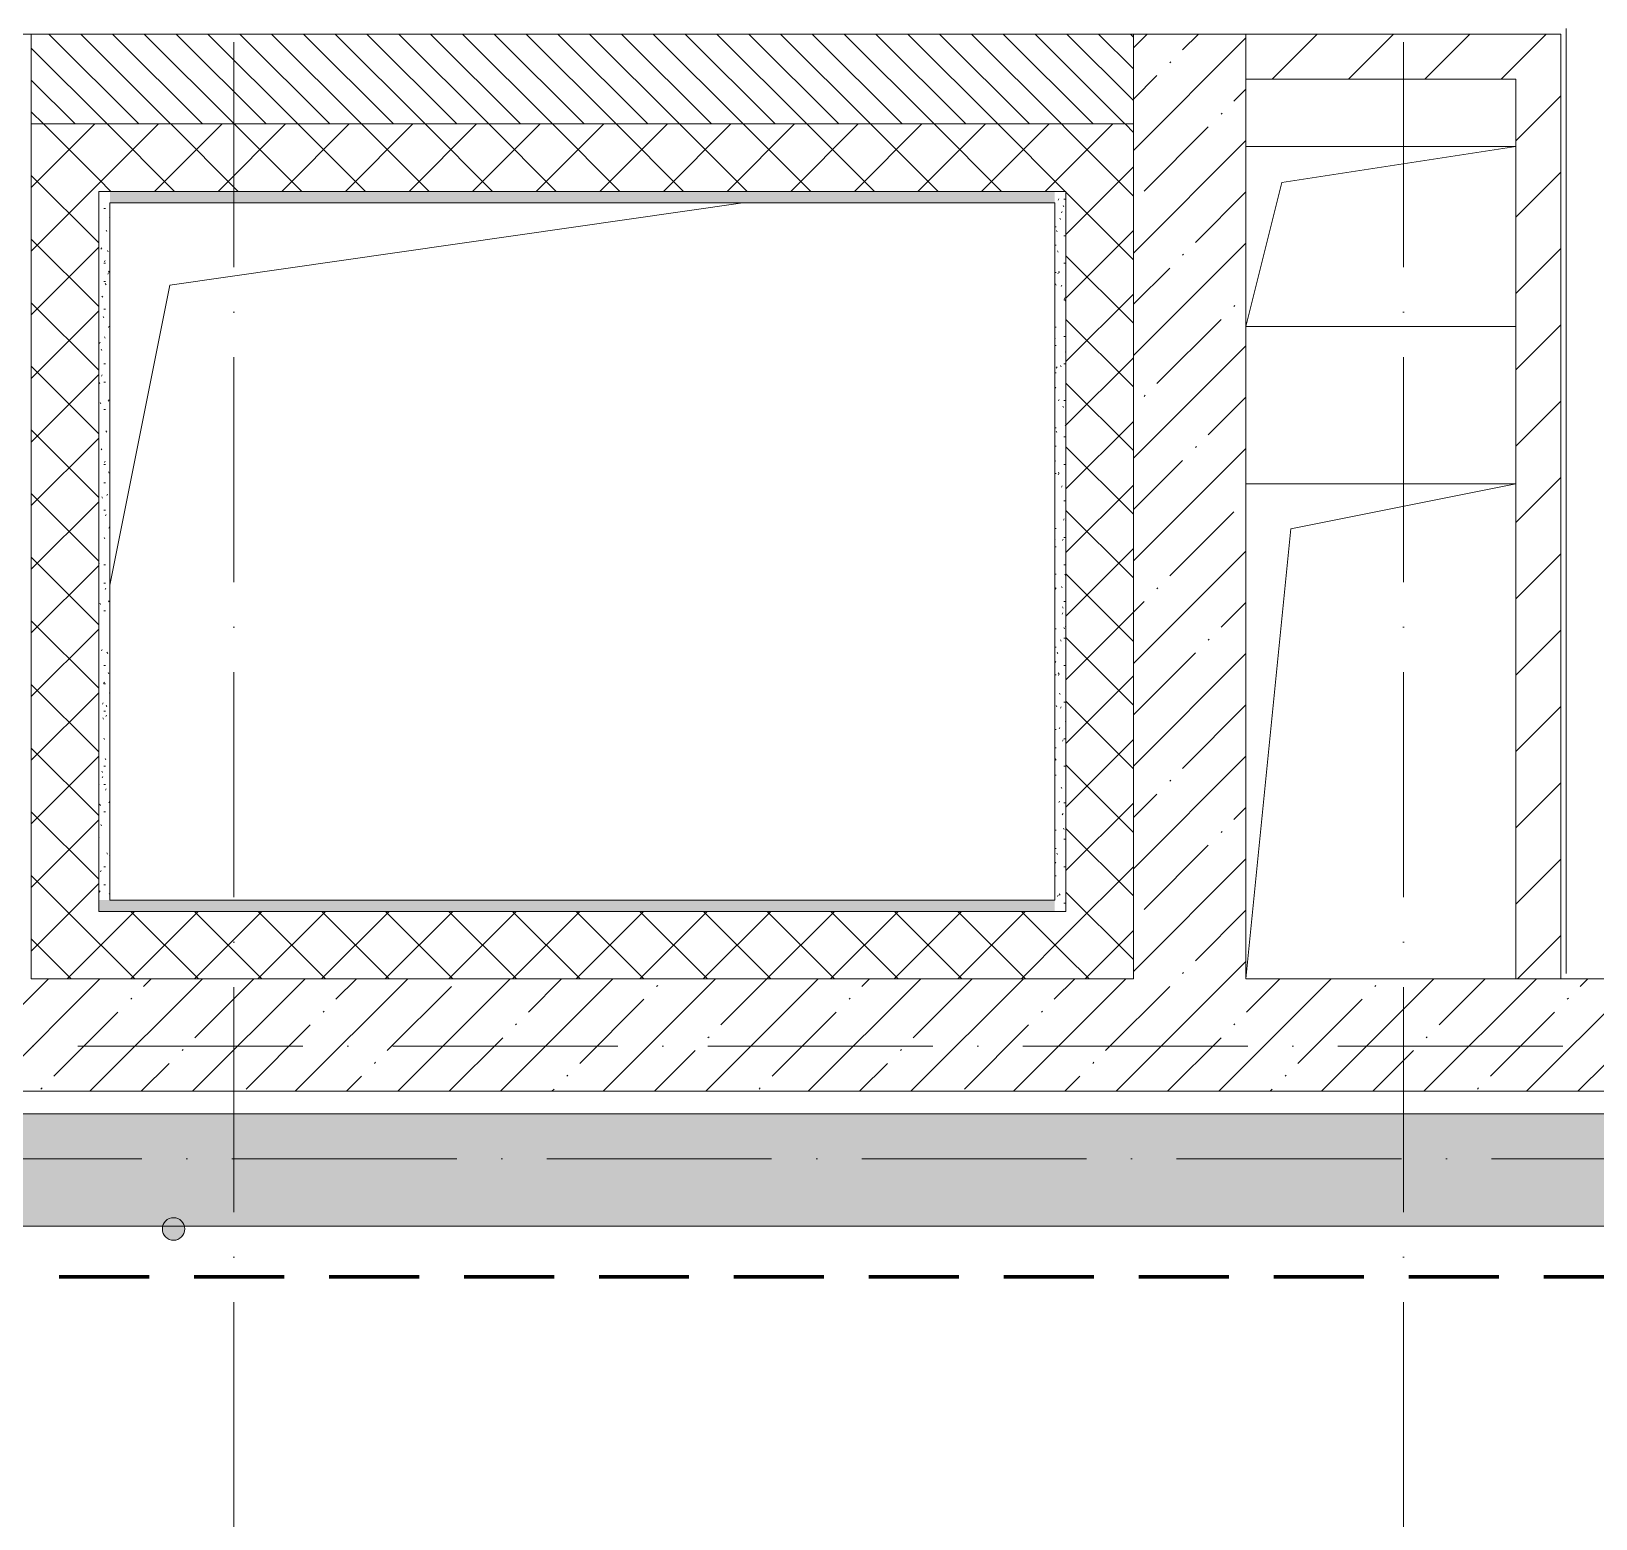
# Model space of a CAD drawing. Header units: millimetres. Extents: x -12989 to 629078, y -109036 to 555275.
# Drawn here: x 6280 to 9757, y -95815 to -92509 of the extents above; entities that cross this region are included whole.
import ezdxf

# ---------------------------------------------------------------- set-up
doc = ezdxf.new("R2010")
doc.units = ezdxf.units.MM
doc.linetypes.add('50_200_ШТРИХ_1Т_ш5_п1_п1_', pattern=[700, 500, -100, 0, -100])
doc.linetypes.add('Штриховая _2 мм - 1 мм_', pattern=[300, 200, -100])
for name, color, linetype, lineweight in [('4 -стяжа', 7, 'Continuous', 30), ('Марки стен', 7, 'Continuous', 9), ('Обобщенные модели', 7, 'Continuous', 9), ('Общие ребра', 7, 'Continuous', 9), ('Оси-2', 7, '50_200_ШТРИХ_1Т_ш5_п1_п1_', 9), ('Стены-1', 7, 'Continuous', 13), ('Штриховка разреза-1', 7, 'Continuous', 9)]:
    doc.layers.add(name, color=color, linetype=linetype, lineweight=lineweight)
doc.layers.add('СТ-1_1', color=7, linetype='Штриховая _2 мм - 1 мм_', lineweight=90, true_color=0x888888)
doc.layers.add('Штриховка разреза-2', color=7, linetype='Continuous', lineweight=9, true_color=0x787878)
doc.layers.get('4 -стяжа').off()
pattern_1 = [(45, (0, 0), (-114.04925, 114.04925), []), (45, (114.05, 0), (-114.04925, 114.04925), [201.612, -40.322, 3.353, -36.97])]
pattern_2 = [(0, (0, 0), (81.28, 20.32), [3.353, -57.607, 3.353, -57.607, -325.12]), (0, (0, 0), (81.28, 20.32), [-121.92, 3.353, -118.567, 3.353, -57.607, -142.24]), (0, (0, 0), (81.28, 20.32), [-304.8, 3.353, -37.287, 3.353, -98.247]), (120, (30.48, 10.16), (-58.237636, 60.230545), [3.353, -57.607, 3.353, -57.607, -325.12]), (120, (30.48, 10.16), (-58.237636, 60.230545), [-121.92, 3.353, -118.567, 3.353, -57.607, -142.24]), (120, (30.48, 10.16), (-58.237636, 60.230545), [-304.8, 3.353, -37.287, 3.353, -98.247]), (240, (40.64, 50.8), (-23.042364, -80.550545), [3.353, -57.607, 3.353, -57.607, -325.12]), (240, (40.64, 50.8), (-23.042364, -80.550545), [-121.92, 3.353, -118.567, 3.353, -57.607, -142.24]), (240, (40.64, 50.8), (-23.042364, -80.550545), [-304.8, 3.353, -37.287, 3.353, -98.247])]
pattern_3 = [(45, (0, 0), (-70.71068, 70.71068), []), (135, (0, 0), (-70.71068, -70.71068), [])]
pattern_4 = [(45, (0, 0), (-84.8528, 84.8528), [])]

# ---------------------------------------------------------------- blocks, each defined once
blk = doc.blocks.new('ось2эт')
at = {"layer": 'Оси-2'}
for p, q in [((6729.9, -108435.9), (6729.9, -54635.1)), ((9329.9, -108435.9), (9329.9, -54635.1)), ((-11118.8, -94765.3), (15729.9, -94765.3)), ((96138.3, -95015.3), (-12388.8, -95015.3))]:
    blk.add_line(p, q, dxfattribs=at)
blk = doc.blocks.new('AR_Отверстие прямоугольное _в плите_ - AR_Отверстие прямоугольное _в плите_-30552514-АИ2_02_План отделки стен 2-го этажа _Часть 2_')
at = {"layer": 'Обобщенные модели'}
for p, q in [((-916.7, 616.7), (356.8, 800)), ((-1050, -50), (-916.7, 616.7))]:
    blk.add_line(p, q, dxfattribs=at)
blk = doc.blocks.new('AR_Отверстие прямоугольное _в плите_ - AR_Отверстие прямоугольное _в плите_-V217-АИ2_02_План отделки стен 2-го этажа _Часть 2_')
at = {"layer": 'Обобщенные модели'}
for p, q in [((300, 550), (-300, 550)), ((-200, 450), (300, 550)), ((-300, -550), (-200, 450))]:
    blk.add_line(p, q, dxfattribs=at)
blk = doc.blocks.new('AR_Отверстие прямоугольное _в плите_ - AR_Отверстие прямоугольное _в плите_-30552531-АИ2_02_План отделки стен 2-го этажа _Часть 2_')
at = {"layer": 'Обобщенные модели'}
for p, q in [((300, 200), (-300, 200)), ((-220, 120), (300, 200)), ((-300, -200), (-220, 120)), ((-300, -200), (300, -200))]:
    blk.add_line(p, q, dxfattribs=at)
blk = doc.blocks.new('0125-Р-ОО-Ш2-АР-о_23_10_2024_rvt-1-АИ2_02_План отделки стен 2-го этажа _Часть 2_')
at = {"layer": 'Штриховка разреза-1'}
h = blk.add_hatch(dxfattribs=at)
h.set_pattern_fill('FP_2', color=256, style=0, pattern_type=2)
h.set_pattern_definition([(135, (0, 0), (-35.35534, -35.35534), [])])
h.paths.add_polyline_path([(18556.1, 13500), (18800, 13500), (18800, 13700), (16350, 13700), (16350, 13500), (18323.1, 13500)], flags=0)
h = blk.add_hatch(dxfattribs=at)
h.set_pattern_fill('FP_1', color=256, style=0, pattern_type=2)
h.set_pattern_definition(pattern_1)
h.paths.add_polyline_path([(19050, 11600), (19050, 13700), (18800, 13700), (18800, 11600)], flags=0)
h = blk.add_hatch(dxfattribs=at)
h.set_pattern_fill('FP_3', color=256, style=0, pattern_type=2)
h.set_pattern_definition(pattern_4)
h.paths.add_polyline_path([(19650, 13600), (19750, 13600), (19750, 13700), (19050, 13700), (19050, 13600), (19255.1, 13600)], flags=0)
h = blk.add_hatch(dxfattribs=at)
h.set_pattern_fill('FP_3', color=256, style=0, pattern_type=2)
h.set_pattern_definition(pattern_4)
h.paths.add_polyline_path([(19750, 11600), (19750, 13600), (19650, 13600), (19650, 11600)], flags=0)
h = blk.add_hatch(dxfattribs=at)
h.set_pattern_fill('FP_81', color=256, style=0, pattern_type=2)
h.set_pattern_definition(pattern_3)
h.paths.add_polyline_path([(16350, 11750), (16500, 11750), (16500, 13500), (16350, 13500), (16350, 11775)], flags=0)
h = blk.add_hatch(dxfattribs=at)
h.set_pattern_fill('FP_81', color=256, style=0, pattern_type=2)
h.set_pattern_definition(pattern_3)
h.paths.add_polyline_path([(16500, 13350), (18650, 13350), (18650, 13500), (16500, 13500), (16500, 13429.4)], flags=0)
h = blk.add_hatch(dxfattribs=at)
h.set_pattern_fill('FP_81', color=256, style=0, pattern_type=2)
h.set_pattern_definition(pattern_3)
h.paths.add_polyline_path([(18800, 11600), (18800, 13500), (18650, 13500), (18650, 11600)], flags=0)
h = blk.add_hatch(dxfattribs=at)
h.set_pattern_fill('FP_81', color=256, style=0, pattern_type=2)
h.set_pattern_definition(pattern_3)
h.paths.add_polyline_path([(18625, 11600), (18650, 11600), (18650, 11750), (16350, 11750), (16350, 11600), (16459.1, 11600)], flags=0)
h = blk.add_hatch(dxfattribs=at)
h.set_pattern_fill('FP_1', color=256, style=0, pattern_type=2)
h.set_pattern_definition(pattern_1)
h.paths.add_polyline_path([(25200, 11350), (25200, 11600), (25000, 11600), (25000, 11350)], flags=0)
h.paths.add_polyline_path([(22900, 11350), (22900, 11600), (15250, 11600), (15250, 11350), (20187, 11350)], flags=0)
h.paths.add_polyline_path([(13150, 11350), (13150, 11600), (12450, 11600), (12450, 11350), (12731.1, 11350)], flags=0)
h = blk.add_hatch(dxfattribs=at)
h.set_pattern_fill('FP_1', color=256, style=0, pattern_type=2)
h.set_pattern_definition(pattern_1)
h.paths.add_polyline_path([(25900, 11050), (25900, 11300), (25000, 11300), (25000, 11050)], flags=0)
h.paths.add_polyline_path([(22900, 11050), (22900, 11300), (15250, 11300), (15250, 11050), (20187, 11050)], flags=0)
h.paths.add_polyline_path([(12731.1, 11050), (13150, 11050), (13150, 11300), (11950, 11300), (11950, 11050)], flags=0)
h.paths.add_polyline_path([(7139.2, 11050), (7950, 11050), (7950, 11300), (400, 11300), (400, 11050), (5275.2, 11050)], flags=0)
at = {"layer": 'Штриховка разреза-2'}
h = blk.add_hatch(dxfattribs=at)
h.set_pattern_fill('FP_151', color=256, style=0, pattern_type=2)
h.set_pattern_definition(pattern_2)
h.paths.add_polyline_path([(16500, 11775), (16525, 11775), (16525, 13350), (16500, 13350), (16500, 12505.4)], flags=0)
h = blk.add_hatch(dxfattribs=at)
h.set_pattern_fill('FP_151', color=256, style=0, pattern_type=2)
h.set_pattern_definition(pattern_2)
h.paths.add_polyline_path([(16525, 13325), (18625, 13325), (18625, 13350), (16525, 13350)], flags=0)
h = blk.add_hatch(dxfattribs=at)
h.set_pattern_fill('FP_151', color=256, style=0, pattern_type=2)
h.set_pattern_definition(pattern_2)
h.paths.add_polyline_path([(18625, 11750), (18650, 11750), (18650, 13350), (18625, 13350), (18625, 11775)], flags=0)
h = blk.add_hatch(dxfattribs=at)
h.set_pattern_fill('FP_151', color=256, style=0, pattern_type=2)
h.set_pattern_definition(pattern_2)
h.paths.add_polyline_path([(18625, 11750), (18625, 11775), (16500, 11775), (16500, 11750)], flags=0)
at = {"layer": 'Общие ребра'}
for p, q in [((16500, 13350), (16500, 11775)), ((16500, 13350), (16525, 13350)), ((18625, 13350), (16525, 13350)), ((18625, 13350), (18650, 13350)), ((18650, 11750), (18650, 13350)), ((16500, 11750), (16500, 11775)), ((16500, 11750), (18625, 11750)), ((18650, 11750), (18625, 11750))]:
    blk.add_line(p, q, dxfattribs=at)
at = {"layer": 'Стены-1'}
for p, q in [((18800, 13700), (16350, 13700)), ((16350, 13700), (16350, 13500)), ((18800, 13500), (18800, 13700)), ((18800, 13700), (18800, 11600)), ((19050, 13700), (18800, 13700)), ((19050, 11600), (19050, 13700)), ((19750, 13700), (19050, 13700)), ((19050, 13700), (19050, 13600)), ((19750, 13600), (19750, 13700)), ((19050, 13600), (19650, 13600)), ((19650, 13600), (19650, 11600)), ((19750, 11600), (19750, 13600)), ((16350, 13500), (18800, 13500)), ((16500, 13500), (16350, 13500)), ((16350, 13500), (16350, 11775)), ((16525, 13500), (16500, 13500)), ((18625, 13500), (16525, 13500)), ((18650, 13500), (18625, 13500)), ((18800, 13500), (18650, 13500)), ((18800, 11600), (18800, 13500)), ((16525, 11775), (16525, 13325)), ((16525, 13325), (18625, 13325)), ((18625, 13325), (18625, 11775)), ((16350, 11775), (16350, 11750)), ((18625, 11775), (16525, 11775)), ((16350, 11750), (16350, 11600)), ((16350, 11600), (18625, 11600)), ((18800, 11600), (16350, 11600)), ((18625, 11600), (18650, 11600)), ((18650, 11600), (18800, 11600)), ((22900, 11600), (19050, 11600)), ((19650, 11600), (19750, 11600)), ((15250, 11350), (22900, 11350)), ((22900, 11300), (15250, 11300)), ((15250, 11050), (22900, 11050))]:
    blk.add_line(p, q, dxfattribs=at)
for name, p in [('AR_Отверстие прямоугольное _в плите_ - AR_Отверстие прямоугольное _в плите_-30552531-АИ2_02_План отделки стен 2-го этажа _Часть 2_', (19350, 13250)), ('AR_Отверстие прямоугольное _в плите_ - AR_Отверстие прямоугольное _в плите_-30552514-АИ2_02_План отделки стен 2-го этажа _Часть 2_', (17575, 12525)), ('AR_Отверстие прямоугольное _в плите_ - AR_Отверстие прямоугольное _в плите_-V217-АИ2_02_План отделки стен 2-го этажа _Часть 2_', (19350, 12150))]:
    blk.add_blockref(name, p)
blk = doc.blocks.new('2ч2эт')
at = {"layer": 'Марки стен'}
h = blk.add_hatch(color=256, dxfattribs=at)
edge = h.paths.add_edge_path(flags=0)
edge.add_arc((6596.3, -95171.3), 25, 0, 360)
blk.add_circle((6596.3, -95171.3), 25, dxfattribs=at)
at = {"layer": 'СТ-1_1'}
blk.add_line((-9558.1, -95277.3), (17967.9, -95277.3), dxfattribs=at)
at = {"layer": 'Стены-1'}
for p, q in [((6129.9, -92515.3), (9679.9, -92515.3)), ((9679.9, -92515.3), (9679.9, -94603.3)), ((9691.9, -94603.3), (9691.9, -92503.3))]:
    blk.add_line(p, q, dxfattribs=at)
blk.add_blockref('0125-Р-ОО-Ш2-АР-о_23_10_2024_rvt-1-АИ2_02_План отделки стен 2-го этажа _Часть 2_', (-10070.1, -106215.3))

msp = doc.modelspace()

# ---------------------------------------------------------------- block references
at = {"layer": '4 -стяжа'}
for name in ['ось2эт', '2ч2эт']:
    msp.add_blockref(name, (0, 0), dxfattribs=at)

doc.saveas('drawing.dxf')
